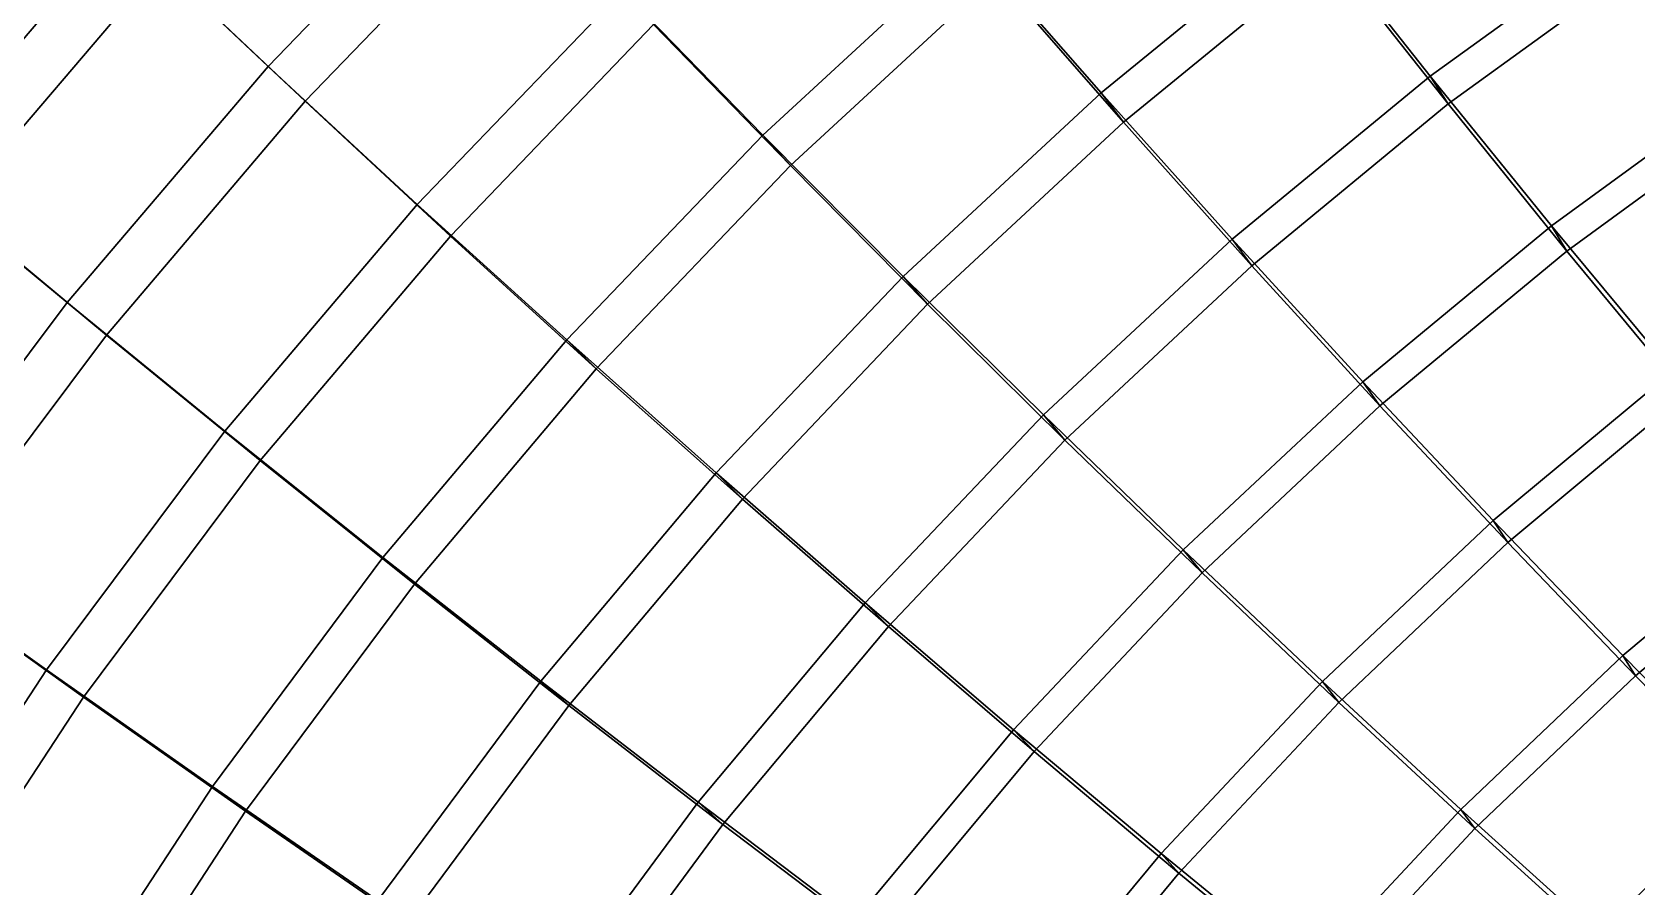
# Model space of a CAD drawing. Header units: metres. Extents: x -2184624 to 1125696, y -1900362 to 1900362.
# Drawn here: x -1610473 to -1068325, y 883618 to 1172242 of the extents above; entities that cross this region are included whole.
import ezdxf

# ---------------------------------------------------------------- set-up
doc = ezdxf.new("R2010")
doc.units = ezdxf.units.M

msp = doc.modelspace()

# ---------------------------------------------------------------- linework, layer by layer
for points in [[(-1530737.2, 1160647.1, 194350), (-1580959.9, 1207963.4, 138014.47), (-1505237.2, 1286136.9, 137001.72), (-1458229.2, 1235767.1, 192810.31)], [(-1518218.5, 1148877.4, 172911.53), (-1566982.1, 1194972.1, 115962.195), (-1492152, 1272336.1, 114850.61), (-1446522.5, 1223263.9, 171269.47)], [(-1249308.6, 1151686.2, 330801.7), (-1293500.8, 1202129.9, 288495.3), (-1219810.6, 1262055.5, 285565.16), (-1179022.1, 1209131.9, 327306.7)], [(-1138124.1, 1157376.2, 364999.66), (-1179022.1, 1209131.9, 327306.7), (-1105650.8, 1261823.5, 323603.03), (-1068234.9, 1207862.4, 360719.22)], [(-1651887.8, 1124989.5, 138954.69), (-1704890.6, 1169653.2, 77623.51), (-1630916.5, 1255918, 77174.45), (-1580959.9, 1207963.4, 138014.47)], [(-1363620.2, 1137458.1, 291247.1), (-1410994, 1186176, 244193.53), (-1337577.6, 1253594.9, 241987.84), (-1293500.8, 1202129.9, 288495.3)], [(-1241719.1, 1141806.5, 310541.8), (-1284914.2, 1191265.9, 267834.3), (-1211984.9, 1250689.5, 264777.9), (-1172132.9, 1198798.6, 306918.2)], [(-1132108.1, 1147976.5, 344956.9), (-1172132.9, 1198798.6, 306918.2), (-1099495.8, 1251088.2, 303076.4), (-1062897.6, 1198101.9, 340536.4)], [(-1637075, 1112867, 116992.92), (-1688373.4, 1156246.5, 54955.867), (-1615321, 1241551.2, 54420.082), (-1566982.1, 1194972.1, 115962.195)], [(-1354312.5, 1127148.6, 270703.1), (-1400540.2, 1174830, 223185.44), (-1327910.6, 1241637.1, 220865.44), (-1284914.2, 1191265.9, 267834.3)], [(-1480339.1, 1114058.8, 246254.14), (-1530737.2, 1160647.1, 194350), (-1458229.2, 1235767.1, 192810.31), (-1410994, 1186176, 244193.53)], [(-1518218.5, 1148877.4, 172911.53), (-1530737.2, 1160647.1, 194350), (-1458229.2, 1235767.1, 192810.31), (-1446522.5, 1223263.9, 171269.47)], [(-1446522.5, 1223263.9, 171269.47), (-1458229.2, 1235767.1, 192810.31), (-1530737.2, 1160647.1, 194350), (-1518218.5, 1148877.4, 172911.53)], [(-1469144.1, 1103377.8, 225351.39), (-1518218.5, 1148877.4, 172911.53), (-1446522.5, 1223263.9, 171269.47), (-1400540.2, 1174830, 223185.44)], [(-1205084.5, 1102351.8, 369037.66), (-1249308.6, 1151686.2, 330801.7), (-1179022.1, 1209131.9, 327306.7), (-1138124.1, 1157376.2, 364999.66)], [(-1241719.1, 1141806.5, 310541.8), (-1249308.6, 1151686.2, 330801.7), (-1179022.1, 1209131.9, 327306.7), (-1172132.9, 1198798.6, 306918.2)], [(-1172132.9, 1198798.6, 306918.2), (-1179022.1, 1209131.9, 327306.7), (-1249308.6, 1151686.2, 330801.7), (-1241719.1, 1141806.5, 310541.8)], [(-1172132.9, 1198798.6, 306918.2), (-1179022.1, 1209131.9, 327306.7), (-1138124.1, 1157376.2, 364999.66), (-1132108.1, 1147976.5, 344956.9)], [(-1132108.1, 1147976.5, 344956.9), (-1138124.1, 1157376.2, 364999.66), (-1179022.1, 1209131.9, 327306.7), (-1172132.9, 1198798.6, 306918.2)], [(-1598662.5, 1080917.8, 195779.39), (-1651887.8, 1124989.5, 138954.69), (-1580959.9, 1207963.4, 138014.47), (-1530737.2, 1160647.1, 194350)], [(-1637075, 1112867, 116992.92), (-1651887.8, 1124989.5, 138954.69), (-1580959.9, 1207963.4, 138014.47), (-1566982.1, 1194972.1, 115962.195)], [(-1566982.1, 1194972.1, 115962.195), (-1580959.9, 1207963.4, 138014.47), (-1651887.8, 1124989.5, 138954.69), (-1637075, 1112867, 116992.92)], [(-1566982.1, 1194972.1, 115962.195), (-1580959.9, 1207963.4, 138014.47), (-1530737.2, 1160647.1, 194350), (-1518218.5, 1148877.4, 172911.53)], [(-1518218.5, 1148877.4, 172911.53), (-1530737.2, 1160647.1, 194350), (-1580959.9, 1207963.4, 138014.47), (-1566982.1, 1194972.1, 115962.195)], [(-1097192.8, 1106868.4, 398791.12), (-1138124.1, 1157376.2, 364999.66), (-1068234.9, 1207862.4, 360719.22), (-1030697.44, 1155207.8, 393960.9)], [(-1132108.1, 1147976.5, 344956.9), (-1138124.1, 1157376.2, 364999.66), (-1068234.9, 1207862.4, 360719.22), (-1062897.6, 1198101.9, 340536.4)], [(-1062897.6, 1198101.9, 340536.4), (-1068234.9, 1207862.4, 360719.22), (-1138124.1, 1157376.2, 364999.66), (-1132108.1, 1147976.5, 344956.9)], [(-1316198.9, 1089703.6, 334083.38), (-1363620.2, 1137458.1, 291247.1), (-1293500.8, 1202129.9, 288495.3), (-1249308.6, 1151686.2, 330801.7)], [(-1354312.5, 1127148.6, 270703.1), (-1363620.2, 1137458.1, 291247.1), (-1293500.8, 1202129.9, 288495.3), (-1284914.2, 1191265.9, 267834.3)], [(-1284914.2, 1191265.9, 267834.3), (-1293500.8, 1202129.9, 288495.3), (-1363620.2, 1137458.1, 291247.1), (-1354312.5, 1127148.6, 270703.1)], [(-1284914.2, 1191265.9, 267834.3), (-1293500.8, 1202129.9, 288495.3), (-1249308.6, 1151686.2, 330801.7), (-1241719.1, 1141806.5, 310541.8)], [(-1241719.1, 1141806.5, 310541.8), (-1249308.6, 1151686.2, 330801.7), (-1293500.8, 1202129.9, 288495.3), (-1284914.2, 1191265.9, 267834.3)], [(-1198421.5, 1093361, 349125.28), (-1241719.1, 1141806.5, 310541.8), (-1172132.9, 1198798.6, 306918.2), (-1132108.1, 1147976.5, 344956.9)], [(-1585384.8, 1069935.2, 174434.67), (-1637075, 1112867, 116992.92), (-1566982.1, 1194972.1, 115962.195), (-1518218.5, 1148877.4, 172911.53)], [(-1091996.5, 1098316.4, 379047), (-1132108.1, 1147976.5, 344956.9), (-1062897.6, 1198101.9, 340536.4), (-1026131.06, 1146333, 374075.4)], [(-1307945.6, 1080325.6, 313942.7), (-1354312.5, 1127148.6, 270703.1), (-1284914.2, 1191265.9, 267834.3), (-1241719.1, 1141806.5, 310541.8)], [(-1429860.9, 1068288.2, 293816.94), (-1480339.1, 1114058.8, 246254.14), (-1410994, 1186176, 244193.53), (-1363620.2, 1137458.1, 291247.1)], [(-1469144.1, 1103377.8, 225351.39), (-1480339.1, 1114058.8, 246254.14), (-1410994, 1186176, 244193.53), (-1400540.2, 1174830, 223185.44)], [(-1400540.2, 1174830, 223185.44), (-1410994, 1186176, 244193.53), (-1480339.1, 1114058.8, 246254.14), (-1469144.1, 1103377.8, 225351.39)], [(-1400540.2, 1174830, 223185.44), (-1410994, 1186176, 244193.53), (-1363620.2, 1137458.1, 291247.1), (-1354312.5, 1127148.6, 270703.1)], [(-1354312.5, 1127148.6, 270703.1), (-1363620.2, 1137458.1, 291247.1), (-1410994, 1186176, 244193.53), (-1400540.2, 1174830, 223185.44)], [(-1419873.9, 1058581.8, 273380.8), (-1469144.1, 1103377.8, 225351.39), (-1400540.2, 1174830, 223185.44), (-1354312.5, 1127148.6, 270703.1)], [(-1545310.8, 1037522.6, 248165.44), (-1598662.5, 1080917.8, 195779.39), (-1530737.2, 1160647.1, 194350), (-1480339.1, 1114058.8, 246254.14)], [(-1585384.8, 1069935.2, 174434.67), (-1598662.5, 1080917.8, 195779.39), (-1530737.2, 1160647.1, 194350), (-1518218.5, 1148877.4, 172911.53)], [(-1518218.5, 1148877.4, 172911.53), (-1530737.2, 1160647.1, 194350), (-1598662.5, 1080917.8, 195779.39), (-1585384.8, 1069935.2, 174434.67)], [(-1518218.5, 1148877.4, 172911.53), (-1530737.2, 1160647.1, 194350), (-1480339.1, 1114058.8, 246254.14), (-1469144.1, 1103377.8, 225351.39)], [(-1469144.1, 1103377.8, 225351.39), (-1480339.1, 1114058.8, 246254.14), (-1530737.2, 1160647.1, 194350), (-1518218.5, 1148877.4, 172911.53)], [(-1160911.2, 1054200.8, 403347.66), (-1205084.5, 1102351.8, 369037.66), (-1138124.1, 1157376.2, 364999.66), (-1097192.8, 1106868.4, 398791.12)], [(-1198421.5, 1093361, 349125.28), (-1205084.5, 1102351.8, 369037.66), (-1138124.1, 1157376.2, 364999.66), (-1132108.1, 1147976.5, 344956.9)], [(-1132108.1, 1147976.5, 344956.9), (-1138124.1, 1157376.2, 364999.66), (-1205084.5, 1102351.8, 369037.66), (-1198421.5, 1093361, 349125.28)], [(-1132108.1, 1147976.5, 344956.9), (-1138124.1, 1157376.2, 364999.66), (-1097192.8, 1106868.4, 398791.12), (-1091996.5, 1098316.4, 379047)], [(-1091996.5, 1098316.4, 379047), (-1097192.8, 1106868.4, 398791.12), (-1138124.1, 1157376.2, 364999.66), (-1132108.1, 1147976.5, 344956.9)], [(-1056302.8, 1057675.5, 428837.28), (-1097192.8, 1106868.4, 398791.12), (-1030697.44, 1155207.8, 393960.9), (-993107.2, 1103929.8, 423487.3)], [(-1091996.5, 1098316.4, 379047), (-1097192.8, 1106868.4, 398791.12), (-1030697.44, 1155207.8, 393960.9), (-1026131.06, 1146333, 374075.4)], [(-1026131.06, 1146333, 374075.4), (-1030697.44, 1155207.8, 393960.9), (-1097192.8, 1106868.4, 398791.12), (-1091996.5, 1098316.4, 379047)], [(-1268819.1, 1042993.3, 372829.7), (-1316198.9, 1089703.6, 334083.38), (-1249308.6, 1151686.2, 330801.7), (-1205084.5, 1102351.8, 369037.66)], [(-1307945.6, 1080325.6, 313942.7), (-1316198.9, 1089703.6, 334083.38), (-1249308.6, 1151686.2, 330801.7), (-1241719.1, 1141806.5, 310541.8)], [(-1241719.1, 1141806.5, 310541.8), (-1249308.6, 1151686.2, 330801.7), (-1316198.9, 1089703.6, 334083.38), (-1307945.6, 1080325.6, 313942.7)], [(-1241719.1, 1141806.5, 310541.8), (-1249308.6, 1151686.2, 330801.7), (-1205084.5, 1102351.8, 369037.66), (-1198421.5, 1093361, 349125.28)], [(-1198421.5, 1093361, 349125.28), (-1205084.5, 1102351.8, 369037.66), (-1249308.6, 1151686.2, 330801.7), (-1241719.1, 1141806.5, 310541.8)], [(-1533423, 1027555.9, 227359.25), (-1585384.8, 1069935.2, 174434.67), (-1518218.5, 1148877.4, 172911.53), (-1469144.1, 1103377.8, 225351.39)], [(-1155115, 1046016.56, 383735.28), (-1198421.5, 1093361, 349125.28), (-1132108.1, 1147976.5, 344956.9), (-1091996.5, 1098316.4, 379047)], [(-1051881.8, 1049896.8, 409349.97), (-1091996.5, 1098316.4, 379047), (-1026131.06, 1146333, 374075.4), (-989272.7, 1095863.5, 403857.8)], [(-1261543.4, 1034456.3, 353038.25), (-1307945.6, 1080325.6, 313942.7), (-1241719.1, 1141806.5, 310541.8), (-1198421.5, 1093361, 349125.28)], [(-1379398.4, 1023418.5, 337147.34), (-1429860.9, 1068288.2, 293816.94), (-1363620.2, 1137458.1, 291247.1), (-1316198.9, 1089703.6, 334083.38)], [(-1419873.9, 1058581.8, 273380.8), (-1429860.9, 1068288.2, 293816.94), (-1363620.2, 1137458.1, 291247.1), (-1354312.5, 1127148.6, 270703.1)], [(-1354312.5, 1127148.6, 270703.1), (-1363620.2, 1137458.1, 291247.1), (-1429860.9, 1068288.2, 293816.94), (-1419873.9, 1058581.8, 273380.8)], [(-1354312.5, 1127148.6, 270703.1), (-1363620.2, 1137458.1, 291247.1), (-1316198.9, 1089703.6, 334083.38), (-1307945.6, 1080325.6, 313942.7)], [(-1307945.6, 1080325.6, 313942.7), (-1316198.9, 1089703.6, 334083.38), (-1363620.2, 1137458.1, 291247.1), (-1354312.5, 1127148.6, 270703.1)], [(-1661711.6, 996891.6, 197094.86), (-1717715.5, 1037540.1, 139820.62), (-1651887.8, 1124989.5, 138954.69), (-1598662.5, 1080917.8, 195779.39)], [(-1637075, 1112867, 116992.92), (-1651887.8, 1124989.5, 138954.69), (-1598662.5, 1080917.8, 195779.39), (-1585384.8, 1069935.2, 174434.67)], [(-1585384.8, 1069935.2, 174434.67), (-1598662.5, 1080917.8, 195779.39), (-1651887.8, 1124989.5, 138954.69), (-1637075, 1112867, 116992.92)], [(-1370520.6, 1014587.4, 317116.6), (-1419873.9, 1058581.8, 273380.8), (-1354312.5, 1127148.6, 270703.1), (-1307945.6, 1080325.6, 313942.7)], [(-1647730.4, 986746.25, 175835.42), (-1702128.8, 1026341.4, 117941.13), (-1637075, 1112867, 116992.92), (-1585384.8, 1069935.2, 174434.67)], [(-1491932, 994885.8, 296200.75), (-1545310.8, 1037522.6, 248165.44), (-1480339.1, 1114058.8, 246254.14), (-1429860.9, 1068288.2, 293816.94)], [(-1533423, 1027555.9, 227359.25), (-1545310.8, 1037522.6, 248165.44), (-1480339.1, 1114058.8, 246254.14), (-1469144.1, 1103377.8, 225351.39)], [(-1469144.1, 1103377.8, 225351.39), (-1480339.1, 1114058.8, 246254.14), (-1545310.8, 1037522.6, 248165.44), (-1533423, 1027555.9, 227359.25)], [(-1469144.1, 1103377.8, 225351.39), (-1480339.1, 1114058.8, 246254.14), (-1429860.9, 1068288.2, 293816.94), (-1419873.9, 1058581.8, 273380.8)], [(-1419873.9, 1058581.8, 273380.8), (-1429860.9, 1068288.2, 293816.94), (-1480339.1, 1114058.8, 246254.14), (-1469144.1, 1103377.8, 225351.39)], [(-1116866.4, 1007298.6, 433884.03), (-1160911.2, 1054200.8, 403347.66), (-1097192.8, 1106868.4, 398791.12), (-1056302.8, 1057675.5, 428837.28)], [(-1155115, 1046016.56, 383735.28), (-1160911.2, 1054200.8, 403347.66), (-1097192.8, 1106868.4, 398791.12), (-1091996.5, 1098316.4, 379047)], [(-1091996.5, 1098316.4, 379047), (-1097192.8, 1106868.4, 398791.12), (-1160911.2, 1054200.8, 403347.66), (-1155115, 1046016.56, 383735.28)], [(-1091996.5, 1098316.4, 379047), (-1097192.8, 1106868.4, 398791.12), (-1056302.8, 1057675.5, 428837.28), (-1051881.8, 1049896.8, 409349.97)], [(-1051881.8, 1049896.8, 409349.97), (-1056302.8, 1057675.5, 428837.28), (-1097192.8, 1106868.4, 398791.12), (-1091996.5, 1098316.4, 379047)], [(-1481310.8, 985827.44, 275863.56), (-1533423, 1027555.9, 227359.25), (-1469144.1, 1103377.8, 225351.39), (-1419873.9, 1058581.8, 273380.8)], [(-1221567.8, 997400, 407625.84), (-1268819.1, 1042993.3, 372829.7), (-1205084.5, 1102351.8, 369037.66), (-1160911.2, 1054200.8, 403347.66)], [(-1261543.4, 1034456.3, 353038.25), (-1268819.1, 1042993.3, 372829.7), (-1205084.5, 1102351.8, 369037.66), (-1198421.5, 1093361, 349125.28)], [(-1198421.5, 1093361, 349125.28), (-1205084.5, 1102351.8, 369037.66), (-1268819.1, 1042993.3, 372829.7), (-1261543.4, 1034456.3, 353038.25)], [(-1198421.5, 1093361, 349125.28), (-1205084.5, 1102351.8, 369037.66), (-1160911.2, 1054200.8, 403347.66), (-1155115, 1046016.56, 383735.28)], [(-1155115, 1046016.56, 383735.28), (-1160911.2, 1054200.8, 403347.66), (-1205084.5, 1102351.8, 369037.66), (-1198421.5, 1093361, 349125.28)], [(-1111887.1, 999849.5, 414529.34), (-1155115, 1046016.56, 383735.28), (-1091996.5, 1098316.4, 379047), (-1051881.8, 1049896.8, 409349.97)], [(-1215203.8, 989625.5, 388135.66), (-1261543.4, 1034456.3, 353038.25), (-1198421.5, 1093361, 349125.28), (-1155115, 1046016.56, 383735.28)], [(-1329044.5, 979526.06, 376369.62), (-1379398.4, 1023418.5, 337147.34), (-1316198.9, 1089703.6, 334083.38), (-1268819.1, 1042993.3, 372829.7)], [(-1370520.6, 1014587.4, 317116.6), (-1379398.4, 1023418.5, 337147.34), (-1316198.9, 1089703.6, 334083.38), (-1307945.6, 1080325.6, 313942.7)], [(-1307945.6, 1080325.6, 313942.7), (-1316198.9, 1089703.6, 334083.38), (-1379398.4, 1023418.5, 337147.34), (-1370520.6, 1014587.4, 317116.6)], [(-1307945.6, 1080325.6, 313942.7), (-1316198.9, 1089703.6, 334083.38), (-1268819.1, 1042993.3, 372829.7), (-1261543.4, 1034456.3, 353038.25)], [(-1261543.4, 1034456.3, 353038.25), (-1268819.1, 1042993.3, 372829.7), (-1316198.9, 1089703.6, 334083.38), (-1307945.6, 1080325.6, 313942.7)], [(-1605625.4, 956865.44, 249925.1), (-1661711.6, 996891.6, 197094.86), (-1598662.5, 1080917.8, 195779.39), (-1545310.8, 1037522.6, 248165.44)], [(-1647730.4, 986746.25, 175835.42), (-1661711.6, 996891.6, 197094.86), (-1598662.5, 1080917.8, 195779.39), (-1585384.8, 1069935.2, 174434.67)], [(-1585384.8, 1069935.2, 174434.67), (-1598662.5, 1080917.8, 195779.39), (-1661711.6, 996891.6, 197094.86), (-1647730.4, 986746.25, 175835.42)], [(-1585384.8, 1069935.2, 174434.67), (-1598662.5, 1080917.8, 195779.39), (-1545310.8, 1037522.6, 248165.44), (-1533423, 1027555.9, 227359.25)], [(-1533423, 1027555.9, 227359.25), (-1545310.8, 1037522.6, 248165.44), (-1598662.5, 1080917.8, 195779.39), (-1585384.8, 1069935.2, 174434.67)], [(-1321192.5, 971484.7, 356689.8), (-1370520.6, 1014587.4, 317116.6), (-1307945.6, 1080325.6, 313942.7), (-1261543.4, 1034456.3, 353038.25)], [(-1593096.4, 947658.2, 229206.75), (-1647730.4, 986746.25, 175835.42), (-1585384.8, 1069935.2, 174434.67), (-1533423, 1027555.9, 227359.25)], [(-1438626.9, 953085.4, 339989.3), (-1491932, 994885.8, 296200.75), (-1429860.9, 1068288.2, 293816.94), (-1379398.4, 1023418.5, 337147.34)], [(-1481310.8, 985827.44, 275863.56), (-1491932, 994885.8, 296200.75), (-1429860.9, 1068288.2, 293816.94), (-1419873.9, 1058581.8, 273380.8)], [(-1419873.9, 1058581.8, 273380.8), (-1429860.9, 1068288.2, 293816.94), (-1491932, 994885.8, 296200.75), (-1481310.8, 985827.44, 275863.56)], [(-1419873.9, 1058581.8, 273380.8), (-1429860.9, 1068288.2, 293816.94), (-1379398.4, 1023418.5, 337147.34), (-1370520.6, 1014587.4, 317116.6)], [(-1370520.6, 1014587.4, 317116.6), (-1379398.4, 1023418.5, 337147.34), (-1429860.9, 1068288.2, 293816.94), (-1419873.9, 1058581.8, 273380.8)], [(-1429166.4, 944842.6, 320059.38), (-1481310.8, 985827.44, 275863.56), (-1419873.9, 1058581.8, 273380.8), (-1370520.6, 1014587.4, 317116.6)], [(-1073023.9, 961697.4, 460805.84), (-1116866.4, 1007298.6, 433884.03), (-1056302.8, 1057675.5, 428837.28), (-1015523.25, 1009851.9, 455300.16)], [(-1111887.1, 999849.5, 414529.34), (-1116866.4, 1007298.6, 433884.03), (-1056302.8, 1057675.5, 428837.28), (-1051881.8, 1049896.8, 409349.97)], [(-1051881.8, 1049896.8, 409349.97), (-1056302.8, 1057675.5, 428837.28), (-1116866.4, 1007298.6, 433884.03), (-1111887.1, 999849.5, 414529.34)], [(-1174527.1, 952984.56, 438621.7), (-1221567.8, 997400, 407625.84), (-1160911.2, 1054200.8, 403347.66), (-1116866.4, 1007298.6, 433884.03)], [(-1215203.8, 989625.5, 388135.66), (-1221567.8, 997400, 407625.84), (-1160911.2, 1054200.8, 403347.66), (-1155115, 1046016.56, 383735.28)], [(-1155115, 1046016.56, 383735.28), (-1160911.2, 1054200.8, 403347.66), (-1221567.8, 997400, 407625.84), (-1215203.8, 989625.5, 388135.66)], [(-1155115, 1046016.56, 383735.28), (-1160911.2, 1054200.8, 403347.66), (-1116866.4, 1007298.6, 433884.03), (-1111887.1, 999849.5, 414529.34)], [(-1111887.1, 999849.5, 414529.34), (-1116866.4, 1007298.6, 433884.03), (-1160911.2, 1054200.8, 403347.66), (-1155115, 1046016.56, 383735.28)], [(-1068819.9, 954921, 441671.34), (-1111887.1, 999849.5, 414529.34), (-1051881.8, 1049896.8, 409349.97), (-1011840.6, 1002781.25, 436032.6)], [(-1278891.9, 936679, 411619.2), (-1329044.5, 979526.06, 376369.62), (-1268819.1, 1042993.3, 372829.7), (-1221567.8, 997400, 407625.84)], [(-1321192.5, 971484.7, 356689.8), (-1329044.5, 979526.06, 376369.62), (-1268819.1, 1042993.3, 372829.7), (-1261543.4, 1034456.3, 353038.25)], [(-1261543.4, 1034456.3, 353038.25), (-1268819.1, 1042993.3, 372829.7), (-1329044.5, 979526.06, 376369.62), (-1321192.5, 971484.7, 356689.8)], [(-1261543.4, 1034456.3, 353038.25), (-1268819.1, 1042993.3, 372829.7), (-1221567.8, 997400, 407625.84), (-1215203.8, 989625.5, 388135.66)], [(-1215203.8, 989625.5, 388135.66), (-1221567.8, 997400, 407625.84), (-1268819.1, 1042993.3, 372829.7), (-1261543.4, 1034456.3, 353038.25)], [(-1169019.6, 945904.44, 419390.12), (-1215203.8, 989625.5, 388135.66), (-1155115, 1046016.56, 383735.28), (-1111887.1, 999849.5, 414529.34)], [(-1549561, 917536.2, 298394.2), (-1605625.4, 956865.44, 249925.1), (-1545310.8, 1037522.6, 248165.44), (-1491932, 994885.8, 296200.75)], [(-1593096.4, 947658.2, 229206.75), (-1605625.4, 956865.44, 249925.1), (-1545310.8, 1037522.6, 248165.44), (-1533423, 1027555.9, 227359.25)], [(-1533423, 1027555.9, 227359.25), (-1545310.8, 1037522.6, 248165.44), (-1605625.4, 956865.44, 249925.1), (-1593096.4, 947658.2, 229206.75)], [(-1533423, 1027555.9, 227359.25), (-1545310.8, 1037522.6, 248165.44), (-1491932, 994885.8, 296200.75), (-1481310.8, 985827.44, 275863.56)], [(-1481310.8, 985827.44, 275863.56), (-1491932, 994885.8, 296200.75), (-1545310.8, 1037522.6, 248165.44), (-1533423, 1027555.9, 227359.25)], [(-1271994.1, 929353.1, 392241.88), (-1321192.5, 971484.7, 356689.8), (-1261543.4, 1034456.3, 353038.25), (-1215203.8, 989625.5, 388135.66)], [(-1538352.8, 909167.56, 278147), (-1593096.4, 947658.2, 229206.75), (-1533423, 1027555.9, 227359.25), (-1481310.8, 985827.44, 275863.56)], [(-1385493.4, 912191.6, 379652.34), (-1438626.9, 953085.4, 339989.3), (-1379398.4, 1023418.5, 337147.34), (-1329044.5, 979526.06, 376369.62)], [(-1429166.4, 944842.6, 320059.38), (-1438626.9, 953085.4, 339989.3), (-1379398.4, 1023418.5, 337147.34), (-1370520.6, 1014587.4, 317116.6)], [(-1370520.6, 1014587.4, 317116.6), (-1379398.4, 1023418.5, 337147.34), (-1438626.9, 953085.4, 339989.3), (-1429166.4, 944842.6, 320059.38)], [(-1370520.6, 1014587.4, 317116.6), (-1379398.4, 1023418.5, 337147.34), (-1329044.5, 979526.06, 376369.62), (-1321192.5, 971484.7, 356689.8)], [(-1321192.5, 971484.7, 356689.8), (-1329044.5, 979526.06, 376369.62), (-1379398.4, 1023418.5, 337147.34), (-1370520.6, 1014587.4, 317116.6)], [(-1377103.6, 904684.4, 360074.84), (-1429166.4, 944842.6, 320059.38), (-1370520.6, 1014587.4, 317116.6), (-1321192.5, 971484.7, 356689.8)], [(-1029451.9, 917435.5, 484276.53), (-1073023.9, 961697.4, 460805.84), (-1015523.25, 1009851.9, 455300.16), (-974919.94, 963436.8, 478344.84)], [(-1068819.9, 954921, 441671.34), (-1073023.9, 961697.4, 460805.84), (-1015523.25, 1009851.9, 455300.16), (-1011840.6, 1002781.25, 436032.6)], [(-1011840.6, 1002781.25, 436032.6), (-1015523.25, 1009851.9, 455300.16), (-1073023.9, 961697.4, 460805.84), (-1068819.9, 954921, 441671.34)], [(-1127774.2, 909796.25, 465974.2), (-1174527.1, 952984.56, 438621.7), (-1116866.4, 1007298.6, 433884.03), (-1073023.9, 961697.4, 460805.84)], [(-1169019.6, 945904.44, 419390.12), (-1174527.1, 952984.56, 438621.7), (-1116866.4, 1007298.6, 433884.03), (-1111887.1, 999849.5, 414529.34)], [(-1111887.1, 999849.5, 414529.34), (-1116866.4, 1007298.6, 433884.03), (-1174527.1, 952984.56, 438621.7), (-1169019.6, 945904.44, 419390.12)], [(-1111887.1, 999849.5, 414529.34), (-1116866.4, 1007298.6, 433884.03), (-1073023.9, 961697.4, 460805.84), (-1068819.9, 954921, 441671.34)], [(-1068819.9, 954921, 441671.34), (-1073023.9, 961697.4, 460805.84), (-1116866.4, 1007298.6, 433884.03), (-1111887.1, 999849.5, 414529.34)], [(-1123077.5, 903351.1, 446963.2), (-1169019.6, 945904.44, 419390.12), (-1111887.1, 999849.5, 414529.34), (-1068819.9, 954921, 441671.34)], [(-1025989.25, 911277.75, 465328.78), (-1068819.9, 954921, 441671.34), (-1011840.6, 1002781.25, 436032.6), (-971945.94, 957018.06, 459264.1)], [(-1661019.9, 872402.94, 251528.62), (-1719610.9, 908898.6, 198294.42), (-1661711.6, 996891.6, 197094.86), (-1605625.4, 956865.44, 249925.1)], [(-1647730.4, 986746.25, 175835.42), (-1661711.6, 996891.6, 197094.86), (-1605625.4, 956865.44, 249925.1), (-1593096.4, 947658.2, 229206.75)], [(-1593096.4, 947658.2, 229206.75), (-1605625.4, 956865.44, 249925.1), (-1661711.6, 996891.6, 197094.86), (-1647730.4, 986746.25, 175835.42)], [(-1493623, 878975.4, 342604.66), (-1549561, 917536.2, 298394.2), (-1491932, 994885.8, 296200.75), (-1438626.9, 953085.4, 339989.3)], [(-1538352.8, 909167.56, 278147), (-1549561, 917536.2, 298394.2), (-1491932, 994885.8, 296200.75), (-1481310.8, 985827.44, 275863.56)], [(-1481310.8, 985827.44, 275863.56), (-1491932, 994885.8, 296200.75), (-1549561, 917536.2, 298394.2), (-1538352.8, 909167.56, 278147)], [(-1481310.8, 985827.44, 275863.56), (-1491932, 994885.8, 296200.75), (-1438626.9, 953085.4, 339989.3), (-1429166.4, 944842.6, 320059.38)], [(-1429166.4, 944842.6, 320059.38), (-1438626.9, 953085.4, 339989.3), (-1491932, 994885.8, 296200.75), (-1481310.8, 985827.44, 275863.56)], [(-1229026.2, 894934.5, 443044.2), (-1278891.9, 936679, 411619.2), (-1221567.8, 997400, 407625.84), (-1174527.1, 952984.56, 438621.7)], [(-1271994.1, 929353.1, 392241.88), (-1278891.9, 936679, 411619.2), (-1221567.8, 997400, 407625.84), (-1215203.8, 989625.5, 388135.66)], [(-1215203.8, 989625.5, 388135.66), (-1221567.8, 997400, 407625.84), (-1278891.9, 936679, 411619.2), (-1271994.1, 929353.1, 392241.88)], [(-1215203.8, 989625.5, 388135.66), (-1221567.8, 997400, 407625.84), (-1174527.1, 952984.56, 438621.7), (-1169019.6, 945904.44, 419390.12)], [(-1169019.6, 945904.44, 419390.12), (-1174527.1, 952984.56, 438621.7), (-1221567.8, 997400, 407625.84), (-1215203.8, 989625.5, 388135.66)], [(-1647903.4, 863996.8, 230889.5), (-1704985.1, 899636, 177111.89), (-1647730.4, 986746.25, 175835.42), (-1593096.4, 947658.2, 229206.75)], [(-1223022.8, 888259.75, 423926.3), (-1271994.1, 929353.1, 392241.88), (-1215203.8, 989625.5, 388135.66), (-1169019.6, 945904.44, 419390.12)], [(-1483623.5, 871359.5, 322766.53), (-1538352.8, 909167.56, 278147), (-1481310.8, 985827.44, 275863.56), (-1429166.4, 944842.6, 320059.38)], [(-1332627.1, 872267.8, 415322.53), (-1385493.4, 912191.6, 379652.34), (-1329044.5, 979526.06, 376369.62), (-1278891.9, 936679, 411619.2)], [(-1377103.6, 904684.4, 360074.84), (-1385493.4, 912191.6, 379652.34), (-1329044.5, 979526.06, 376369.62), (-1321192.5, 971484.7, 356689.8)], [(-1321192.5, 971484.7, 356689.8), (-1329044.5, 979526.06, 376369.62), (-1385493.4, 912191.6, 379652.34), (-1377103.6, 904684.4, 360074.84)], [(-1321192.5, 971484.7, 356689.8), (-1329044.5, 979526.06, 376369.62), (-1278891.9, 936679, 411619.2), (-1271994.1, 929353.1, 392241.88)], [(-1271994.1, 929353.1, 392241.88), (-1278891.9, 936679, 411619.2), (-1329044.5, 979526.06, 376369.62), (-1321192.5, 971484.7, 356689.8)], [(-1325231.9, 865426.44, 396048.72), (-1377103.6, 904684.4, 360074.84), (-1321192.5, 971484.7, 356689.8), (-1271994.1, 929353.1, 392241.88)], [(-1081380.1, 867872.7, 489844.53), (-1127774.2, 909796.25, 465974.2), (-1073023.9, 961697.4, 460805.84), (-1029451.9, 917435.5, 484276.53)], [(-1123077.5, 903351.1, 446963.2), (-1127774.2, 909796.25, 465974.2), (-1073023.9, 961697.4, 460805.84), (-1068819.9, 954921, 441671.34)], [(-1068819.9, 954921, 441671.34), (-1073023.9, 961697.4, 460805.84), (-1127774.2, 909796.25, 465974.2), (-1123077.5, 903351.1, 446963.2)], [(-1068819.9, 954921, 441671.34), (-1073023.9, 961697.4, 460805.84), (-1029451.9, 917435.5, 484276.53), (-1025989.25, 911277.75, 465328.78)], [(-1025989.25, 911277.75, 465328.78), (-1029451.9, 917435.5, 484276.53), (-1073023.9, 961697.4, 460805.84), (-1068819.9, 954921, 441671.34)], [(-1602495.2, 836540.94, 300393.22), (-1661019.9, 872402.94, 251528.62), (-1605625.4, 956865.44, 249925.1), (-1549561, 917536.2, 298394.2)], [(-1647903.4, 863996.8, 230889.5), (-1661019.9, 872402.94, 251528.62), (-1605625.4, 956865.44, 249925.1), (-1593096.4, 947658.2, 229206.75)], [(-1593096.4, 947658.2, 229206.75), (-1605625.4, 956865.44, 249925.1), (-1661019.9, 872402.94, 251528.62), (-1647903.4, 863996.8, 230889.5)], [(-1593096.4, 947658.2, 229206.75), (-1605625.4, 956865.44, 249925.1), (-1549561, 917536.2, 298394.2), (-1538352.8, 909167.56, 278147)], [(-1538352.8, 909167.56, 278147), (-1549561, 917536.2, 298394.2), (-1605625.4, 956865.44, 249925.1), (-1593096.4, 947658.2, 229206.75)], [(-1077455.9, 862010.94, 471020.4), (-1123077.5, 903351.1, 446963.2), (-1068819.9, 954921, 441671.34), (-1025989.25, 911277.75, 465328.78)], [(-1437914.2, 841248, 382672.47), (-1493623, 878975.4, 342604.66), (-1438626.9, 953085.4, 339989.3), (-1385493.4, 912191.6, 379652.34)], [(-1483623.5, 871359.5, 322766.53), (-1493623, 878975.4, 342604.66), (-1438626.9, 953085.4, 339989.3), (-1429166.4, 944842.6, 320059.38)], [(-1429166.4, 944842.6, 320059.38), (-1438626.9, 953085.4, 339989.3), (-1493623, 878975.4, 342604.66), (-1483623.5, 871359.5, 322766.53)], [(-1429166.4, 944842.6, 320059.38), (-1438626.9, 953085.4, 339989.3), (-1385493.4, 912191.6, 379652.34), (-1377103.6, 904684.4, 360074.84)], [(-1377103.6, 904684.4, 360074.84), (-1385493.4, 912191.6, 379652.34), (-1438626.9, 953085.4, 339989.3), (-1429166.4, 944842.6, 320059.38)], [(-1179528, 854340, 470798.4), (-1229026.2, 894934.5, 443044.2), (-1174527.1, 952984.56, 438621.7), (-1127774.2, 909796.25, 465974.2)], [(-1223022.8, 888259.75, 423926.3), (-1229026.2, 894934.5, 443044.2), (-1174527.1, 952984.56, 438621.7), (-1169019.6, 945904.44, 419390.12)], [(-1169019.6, 945904.44, 419390.12), (-1174527.1, 952984.56, 438621.7), (-1229026.2, 894934.5, 443044.2), (-1223022.8, 888259.75, 423926.3)], [(-1169019.6, 945904.44, 419390.12), (-1174527.1, 952984.56, 438621.7), (-1127774.2, 909796.25, 465974.2), (-1123077.5, 903351.1, 446963.2)], [(-1123077.5, 903351.1, 446963.2), (-1127774.2, 909796.25, 465974.2), (-1174527.1, 952984.56, 438621.7), (-1169019.6, 945904.44, 419390.12)], [(-1590749.5, 828900.06, 280227.22), (-1647903.4, 863996.8, 230889.5), (-1593096.4, 947658.2, 229206.75), (-1538352.8, 909167.56, 278147)], [(-1429027.5, 834310.4, 363188.22), (-1483623.5, 871359.5, 322766.53), (-1429166.4, 944842.6, 320059.38), (-1377103.6, 904684.4, 360074.84)], [(-1174368.5, 848260.25, 451901.6), (-1223022.8, 888259.75, 423926.3), (-1169019.6, 945904.44, 419390.12), (-1123077.5, 903351.1, 446963.2)], [(-1280118.9, 833367.94, 447144.84), (-1332627.1, 872267.8, 415322.53), (-1278891.9, 936679, 411619.2), (-1229026.2, 894934.5, 443044.2)], [(-1325231.9, 865426.44, 396048.72), (-1332627.1, 872267.8, 415322.53), (-1278891.9, 936679, 411619.2), (-1271994.1, 929353.1, 392241.88)], [(-1271994.1, 929353.1, 392241.88), (-1278891.9, 936679, 411619.2), (-1332627.1, 872267.8, 415322.53), (-1325231.9, 865426.44, 396048.72)], [(-1271994.1, 929353.1, 392241.88), (-1278891.9, 936679, 411619.2), (-1229026.2, 894934.5, 443044.2), (-1223022.8, 888259.75, 423926.3)], [(-1223022.8, 888259.75, 423926.3), (-1229026.2, 894934.5, 443044.2), (-1278891.9, 936679, 411619.2), (-1271994.1, 929353.1, 392241.88)], [(-1273653.4, 827132.2, 428131.28), (-1325231.9, 865426.44, 396048.72), (-1271994.1, 929353.1, 392241.88), (-1223022.8, 888259.75, 423926.3)], [(-1544144.5, 801377.06, 344987.28), (-1602495.2, 836540.94, 300393.22), (-1549561, 917536.2, 298394.2), (-1493623, 878975.4, 342604.66)], [(-1590749.5, 828900.06, 280227.22), (-1602495.2, 836540.94, 300393.22), (-1549561, 917536.2, 298394.2), (-1538352.8, 909167.56, 278147)], [(-1538352.8, 909167.56, 278147), (-1549561, 917536.2, 298394.2), (-1602495.2, 836540.94, 300393.22), (-1590749.5, 828900.06, 280227.22)], [(-1538352.8, 909167.56, 278147), (-1549561, 917536.2, 298394.2), (-1493623, 878975.4, 342604.66), (-1483623.5, 871359.5, 322766.53)], [(-1483623.5, 871359.5, 322766.53), (-1493623, 878975.4, 342604.66), (-1549561, 917536.2, 298394.2), (-1538352.8, 909167.56, 278147)], [(-1035409.06, 827238.94, 510395.72), (-1081380.1, 867872.7, 489844.53), (-1029451.9, 917435.5, 484276.53), (-986212.5, 874539.1, 504460.22)], [(-1077455.9, 862010.94, 471020.4), (-1081380.1, 867872.7, 489844.53), (-1029451.9, 917435.5, 484276.53), (-1025989.25, 911277.75, 465328.78)], [(-1025989.25, 911277.75, 465328.78), (-1029451.9, 917435.5, 484276.53), (-1081380.1, 867872.7, 489844.53), (-1077455.9, 862010.94, 471020.4)], [(-1382534, 804412.5, 418729.56), (-1437914.2, 841248, 382672.47), (-1385493.4, 912191.6, 379652.34), (-1332627.1, 872267.8, 415322.53)], [(-1429027.5, 834310.4, 363188.22), (-1437914.2, 841248, 382672.47), (-1385493.4, 912191.6, 379652.34), (-1377103.6, 904684.4, 360074.84)], [(-1377103.6, 904684.4, 360074.84), (-1385493.4, 912191.6, 379652.34), (-1437914.2, 841248, 382672.47), (-1429027.5, 834310.4, 363188.22)], [(-1377103.6, 904684.4, 360074.84), (-1385493.4, 912191.6, 379652.34), (-1332627.1, 872267.8, 415322.53), (-1325231.9, 865426.44, 396048.72)], [(-1325231.9, 865426.44, 396048.72), (-1332627.1, 872267.8, 415322.53), (-1385493.4, 912191.6, 379652.34), (-1377103.6, 904684.4, 360074.84)], [(-1032226.3, 821915.8, 491728.47), (-1077455.9, 862010.94, 471020.4), (-1025989.25, 911277.75, 465328.78), (-983463.6, 868952.75, 485669.66)], [(-1533651.5, 794422.8, 325231.97), (-1590749.5, 828900.06, 280227.22), (-1538352.8, 909167.56, 278147), (-1483623.5, 871359.5, 322766.53)], [(-1130470.2, 814930.4, 495041.94), (-1179528, 854340, 470798.4), (-1127774.2, 909796.25, 465974.2), (-1081380.1, 867872.7, 489844.53)], [(-1174368.5, 848260.25, 451901.6), (-1179528, 854340, 470798.4), (-1127774.2, 909796.25, 465974.2), (-1123077.5, 903351.1, 446963.2)], [(-1123077.5, 903351.1, 446963.2), (-1127774.2, 909796.25, 465974.2), (-1179528, 854340, 470798.4), (-1174368.5, 848260.25, 451901.6)], [(-1123077.5, 903351.1, 446963.2), (-1127774.2, 909796.25, 465974.2), (-1081380.1, 867872.7, 489844.53), (-1077455.9, 862010.94, 471020.4)], [(-1077455.9, 862010.94, 471020.4), (-1081380.1, 867872.7, 489844.53), (-1127774.2, 909796.25, 465974.2), (-1123077.5, 903351.1, 446963.2)], [(-1374679, 798088.6, 399550.06), (-1429027.5, 834310.4, 363188.22), (-1377103.6, 904684.4, 360074.84), (-1325231.9, 865426.44, 396048.72)], [(-1126113, 809397, 476332.12), (-1174368.5, 848260.25, 451901.6), (-1123077.5, 903351.1, 446963.2), (-1077455.9, 862010.94, 471020.4)], [(-1228051.2, 795536, 475271.72), (-1280118.9, 833367.94, 447144.84), (-1229026.2, 894934.5, 443044.2), (-1179528, 854340, 470798.4)], [(-1273653.4, 827132.2, 428131.28), (-1280118.9, 833367.94, 447144.84), (-1229026.2, 894934.5, 443044.2), (-1223022.8, 888259.75, 423926.3)], [(-1223022.8, 888259.75, 423926.3), (-1229026.2, 894934.5, 443044.2), (-1280118.9, 833367.94, 447144.84), (-1273653.4, 827132.2, 428131.28)], [(-1223022.8, 888259.75, 423926.3), (-1229026.2, 894934.5, 443044.2), (-1179528, 854340, 470798.4), (-1174368.5, 848260.25, 451901.6)], [(-1174368.5, 848260.25, 451901.6), (-1179528, 854340, 470798.4), (-1229026.2, 894934.5, 443044.2), (-1223022.8, 888259.75, 423926.3)], [(-1222461, 789853.25, 456479.78), (-1273653.4, 827132.2, 428131.28), (-1223022.8, 888259.75, 423926.3), (-1174368.5, 848260.25, 451901.6)]]:
    msp.add_3dface(points)

doc.saveas('drawing.dxf')
